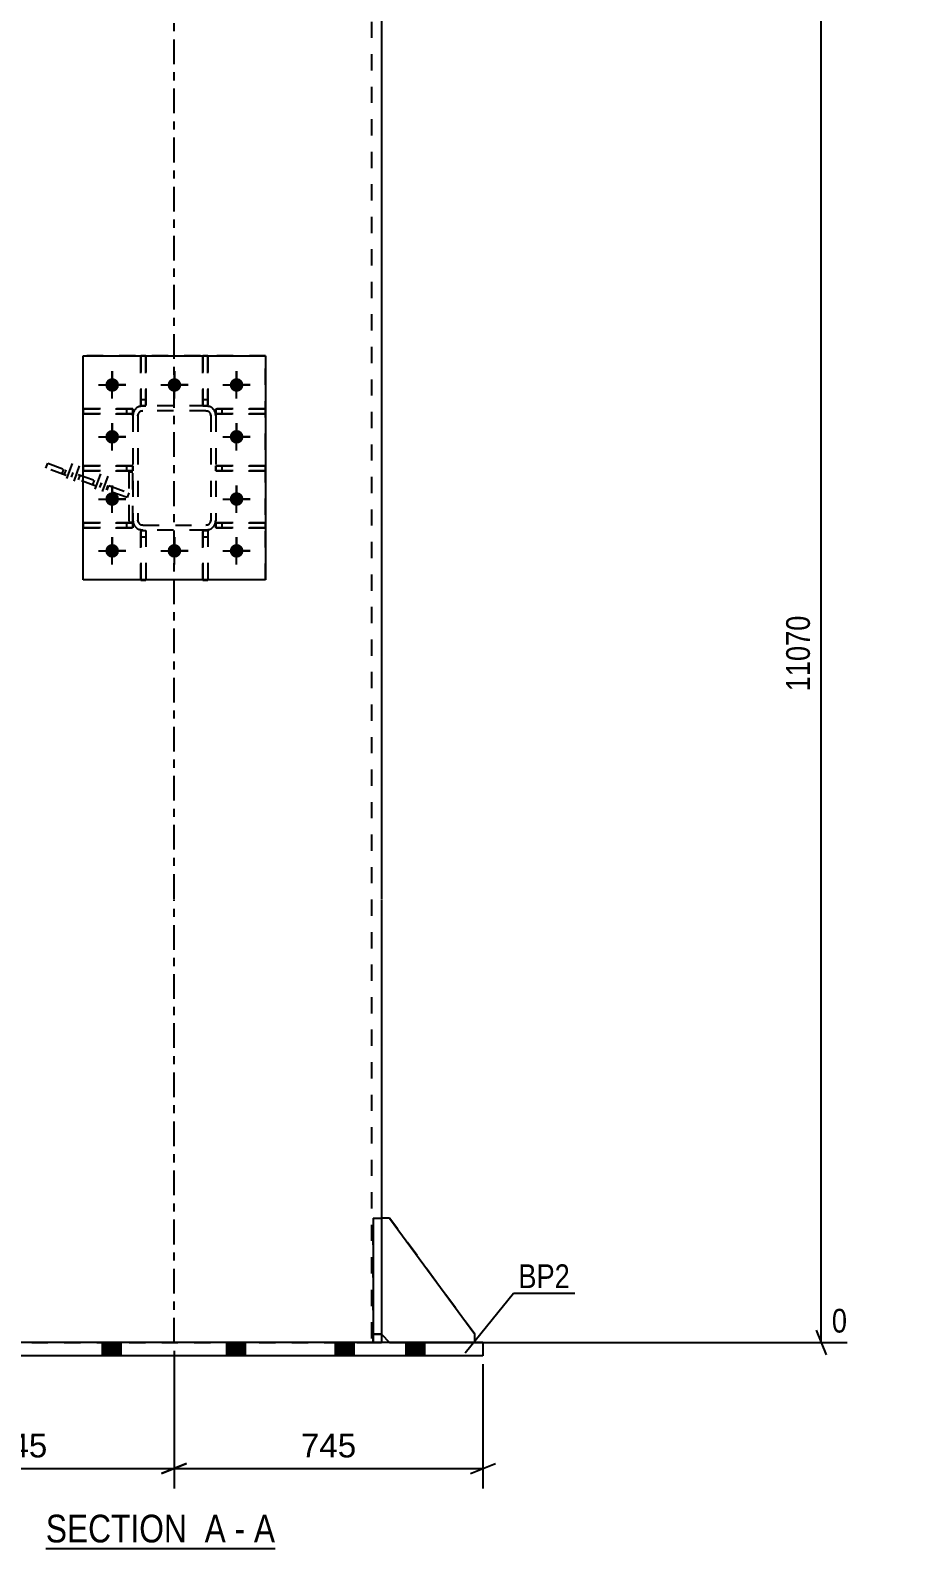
# Model space of a CAD drawing. Header units: millimetres. Extents: x 0 to 841, y 0 to 594.
# Drawn here: x 348 to 454.4, y 221 to 404 of the extents above; entities that cross this region are included whole.
import ezdxf

# ---------------------------------------------------------------- set-up
doc = ezdxf.new("R2010")
doc.units = ezdxf.units.MM
doc.linetypes.add('DXK_LINE_DOT2', pattern=[3.9198, 1.9599, -1.9599])
doc.linetypes.add('DXK_LINE_DOT3', pattern=[5.9187, 2.979, -0.9799, 0.9799, -0.9799])
doc.styles.add('Arial', font='ARIAL.TTF', dxfattribs={"height": 0.2})
doc.styles.add('Arial Narrow', font='ARIALN.TTF', dxfattribs={"height": 0.2})

# ---------------------------------------------------------------- blocks, each defined once
blk = doc.blocks.new('Unknown-284856987-11 - 4684')
at = {"color": 6, "linetype": 'Continuous'}
blk.add_line((349.84, 220.99), (377.48, 220.99), dxfattribs=at)
at = {"color": 0, "linetype": 'Continuous'}
for points in [[(367.94, 221.74), (367.94, 225.24), (349.84, 225.24), (349.84, 221.74)], [(371.55, 221.74), (371.55, 225.24), (368.99, 225.24), (368.99, 221.74)], [(373.88, 221.74), (373.88, 225.24), (372.6, 225.24), (372.6, 221.74)], [(377.48, 221.74), (377.48, 225.24), (374.93, 225.24), (374.93, 221.74)]]:
    blk.add_wipeout(points, dxfattribs=at)
at = {"color": 7, "linetype": 'Continuous', "style": 'Arial Narrow'}
for s, p in [('SECTION ', (349.84, 221.74)), ('A', (368.99, 221.74)), ('A', (374.93, 221.74)), ('-', (372.6, 221.74))]:
    blk.add_text(s, height=3.34, dxfattribs=at).set_placement(p)
blk = doc.blocks.new('Part-284856987-4693 - 4684')
at = {"color": 7, "linetype": 'DXK_LINE_DOT2'}
for p, q in [((361.29, 358.78), (361.29, 364.78)), ((361.29, 364.78), (361.89, 364.78)), ((361.89, 364.78), (361.89, 358.78)), ((361.29, 359.53), (361.89, 359.53)), ((361.89, 358.78), (361.29, 358.78))]:
    blk.add_line(p, q, dxfattribs=at)
blk = doc.blocks.new('Part-284856987-4686 - 4684')
at = {"color": 7, "linetype": 'DXK_LINE_DOT2'}
for p, q in [((369.39, 343.74), (368.79, 343.74)), ((368.79, 343.74), (368.79, 337.78)), ((368.79, 342.99), (369.39, 342.99)), ((369.39, 343.74), (369.39, 337.78))]:
    blk.add_line(p, q, dxfattribs=at)
at = {"color": 2, "linetype": 'Continuous'}
for p, q in [((368.79, 337.78), (368.79, 337.74)), ((368.79, 337.74), (369.39, 337.74)), ((369.39, 337.78), (369.39, 337.74))]:
    blk.add_line(p, q, dxfattribs=at)
blk = doc.blocks.new('Part-284856987-4687 - 4684')
at = {"color": 7, "linetype": 'DXK_LINE_DOT2'}
for p, q in [((361.29, 343.74), (361.89, 343.74)), ((361.29, 343.74), (361.29, 337.78)), ((361.29, 342.99), (361.89, 342.99)), ((361.89, 343.74), (361.89, 337.78))]:
    blk.add_line(p, q, dxfattribs=at)
at = {"color": 2, "linetype": 'Continuous'}
for p, q in [((361.29, 337.78), (361.29, 337.74)), ((361.29, 337.74), (361.89, 337.74)), ((361.89, 337.78), (361.89, 337.74))]:
    blk.add_line(p, q, dxfattribs=at)
blk = doc.blocks.new('Part-284856987-4752 - 4684')
at = {"color": 7, "linetype": 'DXK_LINE_DOT3'}
for p, q in [((365.3, 299.34), (365.3, 526.59)), ((365.3, 245.84), (365.3, 299.24))]:
    blk.add_line(p, q, dxfattribs=at)
at = {"color": 7, "linetype": 'DXK_LINE_DOT2'}
for p, q in [((389.1, 526.59), (389.1, 299.34)), ((389.1, 299.24), (389.1, 245.84)), ((390.3, 260.84), (390.3, 245.84)), ((340.3, 245.84), (390.3, 245.84))]:
    blk.add_line(p, q, dxfattribs=at)
at = {"color": 2, "linetype": 'Continuous'}
for p, q in [((390.3, 526.59), (390.3, 299.34)), ((390.3, 299.24), (390.3, 260.84))]:
    blk.add_line(p, q, dxfattribs=at)
blk = doc.blocks.new('Part-284856987-4688 - 4684')
at = {"color": 7, "linetype": 'DXK_LINE_DOT2'}
for p, q in [((368.79, 364.78), (368.79, 358.78)), ((369.39, 364.78), (368.79, 364.78)), ((369.39, 358.78), (369.39, 364.78)), ((368.79, 359.53), (369.39, 359.53)), ((368.79, 358.78), (369.39, 358.78))]:
    blk.add_line(p, q, dxfattribs=at)
blk = doc.blocks.new('Part-284856987-4753 - 4684')
at = {"color": 7, "linetype": 'DXK_LINE_DOT2'}
for p, q in [((354.34, 351.54), (360.34, 351.54)), ((354.34, 350.94), (354.34, 351.54)), ((359.59, 350.94), (359.59, 351.54)), ((360.34, 351.54), (360.34, 350.94)), ((360.34, 350.94), (354.34, 350.94))]:
    blk.add_line(p, q, dxfattribs=at)
blk = doc.blocks.new('Part-284856987-4689 - 4684')
at = {"color": 7, "linetype": 'DXK_LINE_DOT2'}
for p, q in [((361.29, 364.78), (361.29, 358.78)), ((361.89, 364.78), (361.29, 364.78)), ((361.89, 358.78), (361.89, 364.78)), ((361.29, 359.53), (361.89, 359.53)), ((361.29, 358.78), (361.89, 358.78))]:
    blk.add_line(p, q, dxfattribs=at)
blk = doc.blocks.new('Part-284856987-4754 - 4684')
at = {"color": 7, "linetype": 'DXK_LINE_DOT2'}
for p, q in [((354.34, 344.67), (360.34, 344.67)), ((354.34, 344.07), (354.34, 344.67)), ((359.59, 344.07), (359.59, 344.67)), ((360.34, 344.67), (360.34, 344.07)), ((360.34, 344.07), (354.34, 344.07))]:
    blk.add_line(p, q, dxfattribs=at)
blk = doc.blocks.new('Part-284856987-4690 - 4684')
at = {"color": 7, "linetype": 'DXK_LINE_DOT2'}
for p, q in [((368.79, 337.74), (368.79, 343.74)), ((368.79, 343.74), (369.39, 343.74)), ((368.79, 342.99), (369.39, 342.99)), ((369.39, 343.74), (369.39, 337.74)), ((369.39, 337.74), (368.79, 337.74))]:
    blk.add_line(p, q, dxfattribs=at)
blk = doc.blocks.new('Part-284856987-4755 - 4684')
at = {"color": 7, "linetype": 'DXK_LINE_DOT2'}
for p, q in [((354.34, 358.42), (360.34, 358.42)), ((354.34, 357.82), (354.34, 358.42)), ((360.34, 357.82), (354.34, 357.82)), ((359.59, 357.82), (359.59, 358.42)), ((360.34, 358.42), (360.34, 357.82))]:
    blk.add_line(p, q, dxfattribs=at)
blk = doc.blocks.new('Part-284856987-4691 - 4684')
at = {"color": 7, "linetype": 'DXK_LINE_DOT2'}
for p, q in [((361.29, 337.74), (361.29, 343.74)), ((361.29, 343.74), (361.89, 343.74)), ((361.29, 342.99), (361.89, 342.99)), ((361.89, 343.74), (361.89, 337.74)), ((361.89, 337.74), (361.29, 337.74))]:
    blk.add_line(p, q, dxfattribs=at)
blk = doc.blocks.new('Part-284856987-4756 - 4684')
at = {"color": 7, "linetype": 'DXK_LINE_DOT2'}
for p, q in [((360.34, 358.42), (354.34, 358.42)), ((354.34, 358.42), (354.34, 357.82)), ((354.34, 357.82), (360.34, 357.82)), ((359.59, 357.82), (359.59, 358.42)), ((360.34, 357.82), (360.34, 358.42))]:
    blk.add_line(p, q, dxfattribs=at)
blk = doc.blocks.new('Part-284856987-4692 - 4684')
at = {"color": 7, "linetype": 'DXK_LINE_DOT2'}
for p, q in [((368.79, 358.78), (368.79, 364.78)), ((368.79, 364.78), (369.39, 364.78)), ((369.39, 364.78), (369.39, 358.78)), ((368.79, 359.53), (369.39, 359.53)), ((369.39, 358.78), (368.79, 358.78))]:
    blk.add_line(p, q, dxfattribs=at)
blk = doc.blocks.new('Part-284856987-4694 - 4684')
at = {"color": 7, "linetype": 'DXK_LINE_DOT2'}
for p, q in [((360.34, 351.54), (354.34, 351.54)), ((354.34, 351.54), (354.34, 350.94)), ((359.59, 350.94), (359.59, 351.54)), ((360.34, 350.94), (360.34, 351.54)), ((354.34, 350.94), (360.34, 350.94))]:
    blk.add_line(p, q, dxfattribs=at)
blk = doc.blocks.new('Part-284856987-4695 - 4684')
at = {"color": 7, "linetype": 'DXK_LINE_DOT2'}
for p, q in [((360.34, 344.67), (354.34, 344.67)), ((354.34, 344.67), (354.34, 344.07)), ((359.59, 344.07), (359.59, 344.67)), ((360.34, 344.07), (360.34, 344.67)), ((354.34, 344.07), (360.34, 344.07))]:
    blk.add_line(p, q, dxfattribs=at)
blk = doc.blocks.new('Part-284856987-4696 - 4684')
at = {"color": 7, "linetype": 'DXK_LINE_DOT2'}
for p, q in [((370.34, 357.82), (370.34, 358.42)), ((370.34, 358.42), (376.34, 358.42)), ((376.34, 357.82), (370.34, 357.82)), ((371.09, 357.82), (371.09, 358.42)), ((376.34, 358.42), (376.34, 357.82))]:
    blk.add_line(p, q, dxfattribs=at)
blk = doc.blocks.new('Part-284856987-4697 - 4684')
at = {"color": 7, "linetype": 'DXK_LINE_DOT2'}
for p, q in [((370.34, 344.07), (370.34, 344.67)), ((370.34, 344.67), (376.34, 344.67)), ((371.09, 344.07), (371.09, 344.67)), ((376.34, 344.67), (376.34, 344.07)), ((376.34, 344.07), (370.34, 344.07))]:
    blk.add_line(p, q, dxfattribs=at)
blk = doc.blocks.new('Part-284856987-4698 - 4684')
at = {"color": 7, "linetype": 'DXK_LINE_DOT2'}
for p, q in [((376.34, 358.42), (370.34, 358.42)), ((370.34, 358.42), (370.34, 357.82)), ((370.34, 357.82), (376.34, 357.82)), ((371.09, 357.82), (371.09, 358.42)), ((376.34, 357.82), (376.34, 358.42))]:
    blk.add_line(p, q, dxfattribs=at)
blk = doc.blocks.new('Part-284856987-4699 - 4684')
at = {"color": 7, "linetype": 'DXK_LINE_DOT2'}
for p, q in [((376.34, 344.67), (370.34, 344.67)), ((370.34, 344.67), (370.34, 344.07)), ((371.09, 344.07), (371.09, 344.67)), ((376.34, 344.07), (376.34, 344.67)), ((370.34, 344.07), (376.34, 344.07))]:
    blk.add_line(p, q, dxfattribs=at)
blk = doc.blocks.new('Part-284856987-4700 - 4684')
at = {"color": 7, "linetype": 'DXK_LINE_DOT2'}
for p, q in [((349.86, 351.27), (350.07, 351.84)), ((350.07, 351.84), (359.87, 348.27)), ((359.66, 347.7), (349.86, 351.27)), ((351.99, 351.14), (351.78, 350.57)), ((357.16, 348.62), (357.36, 349.18)), ((359.87, 348.27), (359.66, 347.7))]:
    blk.add_line(p, q, dxfattribs=at)
blk = doc.blocks.new('Part-284856987-4710 - 4684')
at = {"color": 7, "linetype": 'DXK_LINE_DOT2'}
for p, q in [((360.34, 350.75), (359.84, 350.75)), ((359.84, 350.75), (359.84, 344.75)), ((360.34, 344.75), (360.34, 350.75)), ((359.84, 344.75), (360.34, 344.75))]:
    blk.add_line(p, q, dxfattribs=at)
blk = doc.blocks.new('Part-284856987-4731 - 4684')
at = {"color": 2, "linetype": 'Continuous'}
for p, q in [((389.3, 260.84), (389.3, 245.84)), ((389.3, 260.84), (390.3, 260.84)), ((390.3, 260.84), (390.3, 245.84)), ((389.3, 246.84), (390.3, 246.84))]:
    blk.add_line(p, q, dxfattribs=at)
at = {"color": 7, "linetype": 'DXK_LINE_DOT2'}
blk.add_line((389.3, 245.84), (390.3, 245.84), dxfattribs=at)
blk = doc.blocks.new('Part-284856987-4733 - 4684')
at = {"color": 7, "linetype": 'DXK_LINE_DOT2'}
for p, q in [((389.3, 245.84), (389.3, 260.84)), ((389.3, 260.84), (390.3, 260.84)), ((390.3, 260.84), (390.3, 245.84)), ((390.3, 246.84), (389.3, 246.84)), ((390.3, 245.84), (389.3, 245.84))]:
    blk.add_line(p, q, dxfattribs=at)
blk = doc.blocks.new('Part-284856987-4735 - 4684')
at = {"color": 7, "linetype": 'DXK_LINE_DOT2'}
for p, q in [((354.34, 337.78), (354.34, 364.78)), ((376.34, 364.78), (354.34, 364.78)), ((376.34, 337.78), (376.34, 364.78)), ((376.34, 337.78), (354.34, 337.78))]:
    blk.add_line(p, q, dxfattribs=at)
blk = doc.blocks.new('Bolt-284856987-4821 - 4684')
at = {"color": 1, "linetype": 'DXK_LINE_DOT2'}
for p, q in [((353.01, 351.83), (351.73, 348.31)), ((353.87, 351.52), (352.59, 347.99)), ((352.24, 351.04), (352.04, 350.48)), ((353.09, 350.74), (352.88, 350.17)), ((353.1, 350.73), (352.9, 350.17)), ((353.95, 350.42), (353.74, 349.86)), ((356.44, 350.58), (355.16, 347.06)), ((355.68, 349.79), (355.47, 349.23)), ((357.3, 350.27), (356.02, 346.74)), ((356.52, 349.49), (356.32, 348.92)), ((356.54, 349.48), (356.33, 348.92)), ((357.38, 349.17), (357.18, 348.61))]:
    blk.add_line(p, q, dxfattribs=at)
blk = doc.blocks.new('Bolt-284856987-4824 - 4684')
at = {"linetype": 'Continuous'}
for points in [[(357.02, 361.28, -1), (358.67, 361.28, -1)], [(364.52, 361.28, -1), (366.17, 361.28, -1)], [(372.02, 361.28, -1), (373.67, 361.28, -1)], [(357.02, 355.03, -1), (358.67, 355.03, -1)], [(372.02, 355.03, -1), (373.67, 355.03, -1)], [(357.02, 347.53, -1), (358.67, 347.53, -1)], [(372.02, 347.53, -1), (373.67, 347.53, -1)], [(357.02, 341.28, -1), (358.67, 341.28, -1)], [(364.52, 341.28, -1), (366.17, 341.28, -1)], [(372.02, 341.28, -1), (373.67, 341.28, -1)]]:
    blk.add_hatch(color=1, dxfattribs=at).paths.add_polyline_path(points)
at = {"color": 1, "linetype": 'Continuous'}
for p, q in [((357.84, 359.63), (357.84, 362.93)), ((365.34, 359.63), (365.34, 362.93)), ((372.84, 359.63), (372.84, 362.93)), ((356.19, 361.28), (359.49, 361.28)), ((363.69, 361.28), (366.99, 361.28)), ((371.19, 361.28), (374.49, 361.28)), ((357.84, 353.38), (357.84, 356.68)), ((372.84, 353.38), (372.84, 356.68)), ((356.19, 355.03), (359.49, 355.03)), ((371.19, 355.03), (374.49, 355.03)), ((357.84, 345.88), (357.84, 349.18)), ((372.84, 345.88), (372.84, 349.18)), ((356.19, 347.53), (359.49, 347.53)), ((371.19, 347.53), (374.49, 347.53)), ((357.84, 339.63), (357.84, 342.93)), ((365.34, 339.63), (365.34, 342.93)), ((372.84, 339.63), (372.84, 342.93)), ((356.19, 341.28), (359.49, 341.28)), ((363.69, 341.28), (366.99, 341.28)), ((371.19, 341.28), (374.49, 341.28))]:
    blk.add_line(p, q, dxfattribs=at)
blk = doc.blocks.new('Bolt-284856987-4826 - 4684')
at = {"color": 1, "linetype": 'Continuous'}
for p, q in [((357.84, 362.93), (357.84, 361.83)), ((365.34, 362.93), (365.34, 361.83)), ((372.84, 362.93), (372.84, 361.83)), ((356.19, 361.28), (357.29, 361.28)), ((357.84, 359.63), (357.84, 360.72)), ((359.49, 361.28), (358.39, 361.28)), ((363.69, 361.28), (364.79, 361.28)), ((365.34, 359.63), (365.34, 360.72)), ((366.99, 361.28), (365.89, 361.28)), ((371.19, 361.28), (372.29, 361.28)), ((372.84, 359.63), (372.84, 360.72)), ((374.49, 361.28), (373.39, 361.28)), ((357.84, 356.68), (357.84, 355.58)), ((372.84, 356.68), (372.84, 355.58)), ((356.19, 355.03), (357.29, 355.03)), ((357.84, 353.38), (357.84, 354.47)), ((359.49, 355.03), (358.39, 355.03)), ((371.19, 355.03), (372.29, 355.03)), ((372.84, 353.38), (372.84, 354.47)), ((374.49, 355.03), (373.39, 355.03)), ((357.84, 349.18), (357.84, 348.08)), ((372.84, 349.18), (372.84, 348.08)), ((356.19, 347.53), (357.29, 347.53)), ((357.84, 345.88), (357.84, 346.97)), ((359.49, 347.53), (358.39, 347.53)), ((371.19, 347.53), (372.29, 347.53)), ((372.84, 345.88), (372.84, 346.97)), ((374.49, 347.53), (373.39, 347.53)), ((357.84, 342.93), (357.84, 341.83)), ((365.34, 342.93), (365.34, 341.83)), ((372.84, 342.93), (372.84, 341.83)), ((356.19, 341.28), (357.29, 341.28)), ((357.84, 339.63), (357.84, 340.72)), ((359.49, 341.28), (358.39, 341.28)), ((363.69, 341.28), (364.79, 341.28)), ((365.34, 339.63), (365.34, 340.72)), ((366.99, 341.28), (365.89, 341.28)), ((371.19, 341.28), (372.29, 341.28)), ((372.84, 339.63), (372.84, 340.72)), ((374.49, 341.28), (373.39, 341.28))]:
    blk.add_line(p, q, dxfattribs=at)
blk = doc.blocks.new('Bolt-284856987-4834 - 4684')
at = {"linetype": 'Continuous'}
for points in [[(335.08, 244.24), (337.33, 244.24), (337.33, 245.84), (335.08, 245.84)], [(335.08, 244.24), (337.33, 244.24), (337.33, 245.84), (335.08, 245.84)], [(335.08, 244.24), (337.33, 244.24), (337.33, 245.84), (335.08, 245.84)], [(335.08, 244.24), (337.33, 244.24), (337.33, 245.84), (335.08, 245.84)], [(335.08, 244.24), (337.33, 244.24), (337.33, 245.84), (335.08, 245.84)], [(335.08, 244.24), (337.33, 244.24), (337.33, 245.84), (335.08, 245.84)], [(335.08, 244.24), (337.33, 244.24), (337.33, 245.84), (335.08, 245.84)], [(335.08, 244.24), (337.33, 244.24), (337.33, 245.84), (335.08, 245.84)], [(343.58, 244.24), (345.83, 244.24), (345.83, 245.84), (343.58, 245.84)], [(343.58, 244.24), (345.83, 244.24), (345.83, 245.84), (343.58, 245.84)], [(343.58, 244.24), (345.83, 244.24), (345.83, 245.84), (343.58, 245.84)], [(343.58, 244.24), (345.83, 244.24), (345.83, 245.84), (343.58, 245.84)], [(356.68, 244.24), (358.93, 244.24), (358.93, 245.84), (356.68, 245.84)], [(356.68, 244.24), (358.93, 244.24), (358.93, 245.84), (356.68, 245.84)], [(356.68, 244.24), (358.93, 244.24), (358.93, 245.84), (356.68, 245.84)], [(356.68, 244.24), (358.93, 244.24), (358.93, 245.84), (356.68, 245.84)], [(371.68, 244.24), (373.93, 244.24), (373.93, 245.84), (371.68, 245.84)], [(371.68, 244.24), (373.93, 244.24), (373.93, 245.84), (371.68, 245.84)], [(371.68, 244.24), (373.93, 244.24), (373.93, 245.84), (371.68, 245.84)], [(371.68, 244.24), (373.93, 244.24), (373.93, 245.84), (371.68, 245.84)], [(384.78, 244.24), (387.03, 244.24), (387.03, 245.84), (384.78, 245.84)], [(384.78, 244.24), (387.03, 244.24), (387.03, 245.84), (384.78, 245.84)], [(384.78, 244.24), (387.03, 244.24), (387.03, 245.84), (384.78, 245.84)], [(384.78, 244.24), (387.03, 244.24), (387.03, 245.84), (384.78, 245.84)], [(393.28, 244.24), (395.53, 244.24), (395.53, 245.84), (393.28, 245.84)], [(393.28, 244.24), (395.53, 244.24), (395.53, 245.84), (393.28, 245.84)], [(393.28, 244.24), (395.53, 244.24), (395.53, 245.84), (393.28, 245.84)], [(393.28, 244.24), (395.53, 244.24), (395.53, 245.84), (393.28, 245.84)], [(393.28, 244.24), (395.53, 244.24), (395.53, 245.84), (393.28, 245.84)], [(393.28, 244.24), (395.53, 244.24), (395.53, 245.84), (393.28, 245.84)], [(393.28, 244.24), (395.53, 244.24), (395.53, 245.84), (393.28, 245.84)], [(393.28, 244.24), (395.53, 244.24), (395.53, 245.84), (393.28, 245.84)]]:
    blk.add_hatch(color=1, dxfattribs=at).paths.add_polyline_path(points)
at = {"color": 1, "linetype": 'Continuous'}
for p, q in [((335.08, 244.24), (335.08, 245.84)), ((335.08, 244.24), (335.08, 245.84)), ((335.08, 244.24), (335.08, 245.84)), ((335.08, 244.24), (335.08, 245.84)), ((335.08, 244.24), (335.08, 245.84)), ((335.08, 244.24), (335.08, 245.84)), ((335.08, 244.24), (335.08, 245.84)), ((335.08, 244.24), (335.08, 245.84)), ((336.2, 244.24), (336.2, 245.84)), ((336.2, 244.24), (336.2, 245.84)), ((336.2, 244.24), (336.2, 245.84)), ((336.2, 244.24), (336.2, 245.84)), ((336.2, 244.24), (336.2, 245.84)), ((336.2, 244.24), (336.2, 245.84)), ((336.2, 244.24), (336.2, 245.84)), ((336.2, 244.24), (336.2, 245.84)), ((337.33, 244.24), (337.33, 245.84)), ((337.33, 244.24), (337.33, 245.84)), ((337.33, 244.24), (337.33, 245.84)), ((337.33, 244.24), (337.33, 245.84)), ((337.33, 244.24), (337.33, 245.84)), ((337.33, 244.24), (337.33, 245.84)), ((337.33, 244.24), (337.33, 245.84)), ((337.33, 244.24), (337.33, 245.84)), ((343.58, 244.24), (343.58, 245.84)), ((343.58, 244.24), (343.58, 245.84)), ((343.58, 244.24), (343.58, 245.84)), ((343.58, 244.24), (343.58, 245.84)), ((344.7, 244.24), (344.7, 245.84)), ((344.7, 244.24), (344.7, 245.84)), ((344.7, 244.24), (344.7, 245.84)), ((344.7, 244.24), (344.7, 245.84)), ((345.83, 244.24), (345.83, 245.84)), ((345.83, 244.24), (345.83, 245.84)), ((345.83, 244.24), (345.83, 245.84)), ((345.83, 244.24), (345.83, 245.84)), ((356.68, 244.24), (356.68, 245.84)), ((356.68, 244.24), (356.68, 245.84)), ((356.68, 244.24), (356.68, 245.84)), ((356.68, 244.24), (356.68, 245.84)), ((357.8, 244.24), (357.8, 245.84)), ((357.8, 244.24), (357.8, 245.84)), ((357.8, 244.24), (357.8, 245.84)), ((357.8, 244.24), (357.8, 245.84)), ((358.93, 244.24), (358.93, 245.84)), ((358.93, 244.24), (358.93, 245.84)), ((358.93, 244.24), (358.93, 245.84)), ((358.93, 244.24), (358.93, 245.84)), ((371.68, 244.24), (371.68, 245.84)), ((371.68, 244.24), (371.68, 245.84)), ((371.68, 244.24), (371.68, 245.84)), ((371.68, 244.24), (371.68, 245.84)), ((372.8, 244.24), (372.8, 245.84)), ((372.8, 244.24), (372.8, 245.84)), ((372.8, 244.24), (372.8, 245.84)), ((372.8, 244.24), (372.8, 245.84)), ((373.93, 244.24), (373.93, 245.84)), ((373.93, 244.24), (373.93, 245.84)), ((373.93, 244.24), (373.93, 245.84)), ((373.93, 244.24), (373.93, 245.84)), ((384.78, 244.24), (384.78, 245.84)), ((384.78, 244.24), (384.78, 245.84)), ((384.78, 244.24), (384.78, 245.84)), ((384.78, 244.24), (384.78, 245.84)), ((385.9, 244.24), (385.9, 245.84)), ((385.9, 244.24), (385.9, 245.84)), ((385.9, 244.24), (385.9, 245.84)), ((385.9, 244.24), (385.9, 245.84)), ((387.03, 244.24), (387.03, 245.84)), ((387.03, 244.24), (387.03, 245.84)), ((387.03, 244.24), (387.03, 245.84)), ((387.03, 244.24), (387.03, 245.84)), ((393.28, 244.24), (393.28, 245.84)), ((393.28, 244.24), (393.28, 245.84)), ((393.28, 244.24), (393.28, 245.84)), ((393.28, 244.24), (393.28, 245.84)), ((393.28, 244.24), (393.28, 245.84)), ((393.28, 244.24), (393.28, 245.84)), ((393.28, 244.24), (393.28, 245.84)), ((393.28, 244.24), (393.28, 245.84)), ((394.4, 244.24), (394.4, 245.84)), ((394.4, 244.24), (394.4, 245.84)), ((394.4, 244.24), (394.4, 245.84)), ((394.4, 244.24), (394.4, 245.84)), ((394.4, 244.24), (394.4, 245.84)), ((394.4, 244.24), (394.4, 245.84)), ((394.4, 244.24), (394.4, 245.84)), ((394.4, 244.24), (394.4, 245.84)), ((395.53, 244.24), (395.53, 245.84)), ((395.53, 244.24), (395.53, 245.84)), ((395.53, 244.24), (395.53, 245.84)), ((395.53, 244.24), (395.53, 245.84)), ((395.53, 244.24), (395.53, 245.84)), ((395.53, 244.24), (395.53, 245.84)), ((395.53, 244.24), (395.53, 245.84)), ((395.53, 244.24), (395.53, 245.84))]:
    blk.add_line(p, q, dxfattribs=at)
blk = doc.blocks.new('Part-284856987-4836 - 4684')
at = {"color": 7, "linetype": 'DXK_LINE_DOT2'}
for p, q in [((376.34, 351.54), (370.34, 351.54)), ((370.34, 351.54), (370.34, 350.94)), ((371.09, 350.94), (371.09, 351.54)), ((376.34, 350.94), (376.34, 351.54)), ((370.34, 350.94), (376.34, 350.94))]:
    blk.add_line(p, q, dxfattribs=at)
blk = doc.blocks.new('Part-284856987-4841 - 4684')
at = {"color": 2, "linetype": 'Continuous'}
for p, q in [((391.3, 260.84), (390.3, 260.84)), ((391.3, 260.84), (401.55, 246.84)), ((390.3, 246.84), (391.3, 245.84)), ((401.55, 245.84), (401.55, 246.84))]:
    blk.add_line(p, q, dxfattribs=at)
at = {"color": 7, "linetype": 'DXK_LINE_DOT2'}
for p, q in [((390.3, 260.84), (390.3, 246.84)), ((391.3, 245.84), (401.55, 245.84))]:
    blk.add_line(p, q, dxfattribs=at)
blk = doc.blocks.new('Part-284856987-4842 - 4684')
at = {"color": 7, "linetype": 'DXK_LINE_DOT2'}
for p, q in [((391.3, 260.84), (390.3, 260.84)), ((390.3, 260.84), (390.3, 246.84)), ((401.55, 246.84), (391.3, 260.84)), ((390.3, 246.84), (391.3, 245.84)), ((391.3, 245.84), (401.55, 245.84)), ((401.55, 245.84), (401.55, 246.84))]:
    blk.add_line(p, q, dxfattribs=at)
blk = doc.blocks.new('Part-284856987-4843 - 4684')
at = {"color": 7, "linetype": 'DXK_LINE_DOT2'}
for p, q in [((370.34, 350.94), (370.34, 351.54)), ((370.34, 351.54), (376.34, 351.54)), ((371.09, 350.94), (371.09, 351.54)), ((376.34, 351.54), (376.34, 350.94)), ((376.34, 350.94), (370.34, 350.94))]:
    blk.add_line(p, q, dxfattribs=at)
blk = doc.blocks.new('Part-284856987-4846 - 4684')
at = {"color": 7, "linetype": 'DXK_LINE_DOT2'}
for p, q in [((361.54, 358.78), (361.08, 358.68)), ((361.08, 358.68), (361.54, 358.78)), ((369.14, 358.78), (361.54, 358.78)), ((369.6, 358.68), (369.14, 358.78)), ((369.14, 358.78), (369.6, 358.68)), ((360.43, 358.03), (360.34, 357.58)), ((360.34, 357.58), (360.43, 358.03)), ((360.34, 357.58), (360.34, 344.98)), ((360.94, 357.58), (360.99, 357.81)), ((360.99, 357.81), (360.94, 357.58)), ((360.94, 357.58), (360.94, 344.98)), ((361.31, 358.13), (361.54, 358.18)), ((361.54, 358.18), (361.31, 358.13)), ((369.14, 358.18), (361.54, 358.18)), ((369.14, 358.18), (369.37, 358.13)), ((369.37, 358.13), (369.14, 358.18)), ((369.7, 357.81), (369.74, 357.58)), ((369.74, 357.58), (369.7, 357.81)), ((369.74, 357.58), (369.74, 344.98)), ((370.34, 357.58), (370.25, 358.03)), ((370.25, 358.03), (370.34, 357.58)), ((370.34, 357.58), (370.34, 344.98)), ((360.34, 344.98), (360.43, 344.52)), ((360.43, 344.52), (360.34, 344.98)), ((360.99, 344.75), (360.94, 344.98)), ((360.94, 344.98), (360.99, 344.75)), ((361.54, 344.38), (361.31, 344.42)), ((361.31, 344.42), (361.54, 344.38)), ((361.54, 344.38), (369.14, 344.38)), ((369.37, 344.42), (369.14, 344.38)), ((369.14, 344.38), (369.37, 344.42)), ((369.74, 344.98), (369.7, 344.75)), ((369.7, 344.75), (369.74, 344.98)), ((370.25, 344.52), (370.34, 344.98)), ((370.34, 344.98), (370.25, 344.52)), ((361.08, 343.87), (361.54, 343.78)), ((361.54, 343.78), (361.08, 343.87)), ((369.14, 343.78), (361.54, 343.78)), ((369.14, 343.78), (369.6, 343.87)), ((369.6, 343.87), (369.14, 343.78))]:
    blk.add_line(p, q, dxfattribs=at)
at = {"color": 7, "linetype": 'DXK_LINE_DOT3'}
blk.add_line((365.34, 351.28), (365.34, 351.28), dxfattribs=at)
at = {"color": 7, "linetype": 'DXK_LINE_DOT2'}
for centre, radius, start, end in [((361.54, 357.58), 1.2, 112.5, 157.5), ((361.54, 357.58), 1.2, 112.5, 157.5), ((361.54, 357.58), 0.6, 112.5, 157.5), ((361.54, 357.58), 0.6, 112.5, 157.5), ((369.14, 357.58), 0.6, 22.5, 67.5), ((369.14, 357.58), 0.6, 22.5, 67.5), ((369.14, 357.58), 1.2, 22.5, 67.5), ((369.14, 357.58), 1.2, 22.5, 67.5), ((361.54, 344.98), 1.2, 202.5, 247.5), ((361.54, 344.98), 1.2, 202.5, 247.5), ((361.54, 344.98), 0.6, 202.5, 247.5), ((361.54, 344.98), 0.6, 202.5, 247.5), ((369.14, 344.98), 0.6, 292.5, 337.5), ((369.14, 344.98), 0.6, 292.5, 337.5), ((369.14, 344.98), 1.2, 292.5, 337.5), ((369.14, 344.98), 1.2, 292.5, 337.5)]:
    blk.add_arc(centre, radius, start, end, dxfattribs=at)
blk = doc.blocks.new('Part-284856987-4861 - 4684')
at = {"color": 2, "linetype": 'Continuous'}
for p, q in [((402.55, 245.84), (328.05, 245.84)), ((328.05, 245.84), (328.05, 244.24)), ((402.55, 245.84), (402.55, 244.24)), ((402.55, 244.24), (328.05, 244.24))]:
    blk.add_line(p, q, dxfattribs=at)
blk = doc.blocks.new('Part-284856987-4863 - 4684')
at = {"color": 7, "linetype": 'DXK_LINE_DOT2'}
for p, q in [((361.54, 358.78), (361.08, 358.68)), ((361.08, 358.68), (361.54, 358.78)), ((369.14, 358.78), (361.54, 358.78)), ((369.6, 358.68), (369.14, 358.78)), ((369.14, 358.78), (369.6, 358.68)), ((360.43, 358.03), (360.34, 357.58)), ((360.34, 357.58), (360.43, 358.03)), ((360.34, 357.58), (360.34, 344.98)), ((360.94, 357.58), (360.99, 357.81)), ((360.99, 357.81), (360.94, 357.58)), ((360.94, 357.58), (360.94, 344.98)), ((361.31, 358.13), (361.54, 358.18)), ((361.54, 358.18), (361.31, 358.13)), ((369.14, 358.18), (361.54, 358.18)), ((369.14, 358.18), (369.37, 358.13)), ((369.37, 358.13), (369.14, 358.18)), ((369.7, 357.81), (369.74, 357.58)), ((369.74, 357.58), (369.7, 357.81)), ((369.74, 357.58), (369.74, 344.98)), ((370.34, 357.58), (370.25, 358.03)), ((370.25, 358.03), (370.34, 357.58)), ((370.34, 357.58), (370.34, 344.98)), ((360.34, 344.98), (360.43, 344.52)), ((360.43, 344.52), (360.34, 344.98)), ((360.99, 344.75), (360.94, 344.98)), ((360.94, 344.98), (360.99, 344.75)), ((361.54, 344.38), (361.31, 344.42)), ((361.31, 344.42), (361.54, 344.38)), ((361.54, 344.38), (369.14, 344.38)), ((369.37, 344.42), (369.14, 344.38)), ((369.14, 344.38), (369.37, 344.42)), ((369.74, 344.98), (369.7, 344.75)), ((369.7, 344.75), (369.74, 344.98)), ((370.25, 344.52), (370.34, 344.98)), ((370.34, 344.98), (370.25, 344.52)), ((361.08, 343.87), (361.54, 343.78)), ((361.54, 343.78), (361.08, 343.87)), ((369.14, 343.78), (361.54, 343.78)), ((369.14, 343.78), (369.6, 343.87)), ((369.6, 343.87), (369.14, 343.78))]:
    blk.add_line(p, q, dxfattribs=at)
at = {"color": 7, "linetype": 'DXK_LINE_DOT3'}
blk.add_line((365.34, 351.28), (365.34, 351.28), dxfattribs=at)
at = {"color": 7, "linetype": 'DXK_LINE_DOT2'}
for centre, radius, start, end in [((361.54, 357.58), 1.2, 112.5, 157.5), ((361.54, 357.58), 1.2, 112.5, 157.5), ((361.54, 357.58), 0.6, 112.5, 157.5), ((361.54, 357.58), 0.6, 112.5, 157.5), ((369.14, 357.58), 0.6, 22.5, 67.5), ((369.14, 357.58), 0.6, 22.5, 67.5), ((369.14, 357.58), 1.2, 22.5, 67.5), ((369.14, 357.58), 1.2, 22.5, 67.5), ((361.54, 344.98), 1.2, 202.5, 247.5), ((361.54, 344.98), 1.2, 202.5, 247.5), ((361.54, 344.98), 0.6, 202.5, 247.5), ((361.54, 344.98), 0.6, 202.5, 247.5), ((369.14, 344.98), 0.6, 292.5, 337.5), ((369.14, 344.98), 0.6, 292.5, 337.5), ((369.14, 344.98), 1.2, 292.5, 337.5), ((369.14, 344.98), 1.2, 292.5, 337.5)]:
    blk.add_arc(centre, radius, start, end, dxfattribs=at)
blk = doc.blocks.new('Part-284856987-4865 - 4684')
at = {"color": 2, "linetype": 'Continuous'}
for p, q in [((354.34, 337.78), (354.34, 364.78)), ((354.34, 364.78), (376.34, 364.78)), ((376.34, 364.78), (376.34, 337.78)), ((376.34, 337.78), (354.34, 337.78))]:
    blk.add_line(p, q, dxfattribs=at)
blk = doc.blocks.new('StraightDimension-284856987-8580 - 4684')
at = {"color": 7, "linetype": 'Continuous'}
for p, q in [((365.3, 244.84), (365.3, 228.24)), ((402.55, 243.24), (402.55, 228.24)), ((366.8, 231.24), (363.8, 230.04)), ((365.3, 230.64), (402.55, 230.64)), ((401.05, 230.04), (404.05, 231.24))]:
    blk.add_line(p, q, dxfattribs=at)
at = {"color": 0}
blk.add_wipeout([(387.86, 231.39), (387.86, 235.59), (379.99, 235.59), (379.99, 231.39)], dxfattribs=at)
at = {"color": 3, "style": 'Arial'}
blk.add_text('745', height=2.865, dxfattribs=at).set_placement((380.59, 231.99))
blk = doc.blocks.new('StraightDimension-284856987-8581 - 4684')
at = {"color": 7, "linetype": 'Continuous'}
for p, q in [((365.3, 244.84), (365.3, 228.24)), ((328.05, 243.24), (328.05, 228.24)), ((329.55, 231.24), (326.55, 230.04)), ((328.05, 230.64), (365.3, 230.64)), ((363.8, 230.04), (366.8, 231.24))]:
    blk.add_line(p, q, dxfattribs=at)
at = {"color": 0}
blk.add_wipeout([(350.61, 231.39), (350.61, 235.59), (342.74, 235.59), (342.74, 231.39)], dxfattribs=at)
at = {"color": 3, "style": 'Arial'}
blk.add_text('745', height=2.865, dxfattribs=at).set_placement((343.34, 231.99))
blk = doc.blocks.new('StraightDimension-284856987-12500 - 4684')
at = {"color": 7, "linetype": 'Continuous'}
for p, q in [((391.3, 412), (453.76, 412)), ((443.92, 410.5), (442.72, 413.5)), ((443.32, 245.84), (443.32, 412)), ((442.72, 247.34), (443.92, 244.34)), ((391.3, 245.84), (446.45, 245.84))]:
    blk.add_line(p, q, dxfattribs=at)
at = {"color": 0, "linetype": 'Continuous'}
for points in [[(454.36, 412.6), (454.36, 416.8), (444.02, 416.8), (444.02, 412.6)], [(447.05, 246.44), (447.05, 250.64), (444.02, 250.64), (444.02, 246.44)]]:
    blk.add_wipeout(points, dxfattribs=at)
at = {"color": 0}
blk.add_wipeout([(442.57, 334.09), (438.37, 334.09), (438.37, 323.75), (442.57, 323.75)], dxfattribs=at)
at = {"color": 3, "linetype": 'Continuous', "style": 'Arial Narrow'}
for s, height, p in [('11070', 2.863, (444.62, 413.2)), ('0', 2.86, (444.62, 247.04))]:
    blk.add_text(s, height=height, dxfattribs=at).set_placement(p)
at = {"color": 3, "style": 'Arial Narrow'}
blk.add_text('11070', height=2.863, rotation=90.0002, dxfattribs=at).set_placement((441.97, 324.35))
blk = doc.blocks.new('Mark-284856987-4857 - 4684')
at = {"color": 0}
blk.add_wipeout([(413.03, 252.4), (413.03, 255.4), (406.82, 255.4), (406.82, 252.4)], dxfattribs=at)
blk.add_wipeout([(413.03, 252.4), (413.03, 255.4), (406.82, 255.4), (406.82, 252.4)], dxfattribs=at)
at = {"color": 30, "linetype": 'Continuous'}
for p, q in [((400.39, 244.6), (406.22, 251.8)), ((406.22, 251.8), (413.63, 251.8))]:
    blk.add_line(p, q, dxfattribs=at)
at = {"color": 3, "style": 'Arial Narrow'}
blk.add_text('BP2', height=2.863, dxfattribs=at).set_placement((406.82, 252.4))

msp = doc.modelspace()

# ---------------------------------------------------------------- block references
for name in ['Part-284856987-4752 - 4684', 'Part-284856987-4735 - 4684', 'Part-284856987-4865 - 4684', 'Part-284856987-4693 - 4684', 'Part-284856987-4689 - 4684', 'Part-284856987-4688 - 4684', 'Part-284856987-4692 - 4684', 'Bolt-284856987-4824 - 4684', 'Bolt-284856987-4826 - 4684', 'Part-284856987-4846 - 4684', 'Part-284856987-4863 - 4684', 'Part-284856987-4755 - 4684', 'Part-284856987-4756 - 4684', 'Part-284856987-4696 - 4684', 'Part-284856987-4698 - 4684', 'Part-284856987-4700 - 4684', 'Bolt-284856987-4821 - 4684', 'Part-284856987-4753 - 4684', 'Part-284856987-4694 - 4684', 'Part-284856987-4836 - 4684', 'Part-284856987-4843 - 4684', 'Part-284856987-4710 - 4684', 'Part-284856987-4754 - 4684', 'Part-284856987-4695 - 4684', 'Part-284856987-4697 - 4684', 'Part-284856987-4699 - 4684', 'Part-284856987-4687 - 4684', 'Part-284856987-4691 - 4684', 'Part-284856987-4686 - 4684', 'Part-284856987-4690 - 4684', 'Part-284856987-4731 - 4684', 'Part-284856987-4733 - 4684', 'Part-284856987-4841 - 4684', 'Part-284856987-4842 - 4684', 'Part-284856987-4861 - 4684', 'Bolt-284856987-4834 - 4684', 'Unknown-284856987-11 - 4684']:
    msp.add_blockref(name, (0, 0))

# ---------------------------------------------------------------- next in the draw order: block references
msp.add_blockref('StraightDimension-284856987-8580 - 4684', (0, 0))

# ---------------------------------------------------------------- next in the draw order: block references
for name in ['StraightDimension-284856987-12500 - 4684', 'StraightDimension-284856987-8581 - 4684']:
    msp.add_blockref(name, (0, 0))

# ---------------------------------------------------------------- next in the draw order: block references
msp.add_blockref('Mark-284856987-4857 - 4684', (0, 0))

doc.saveas('drawing.dxf')
